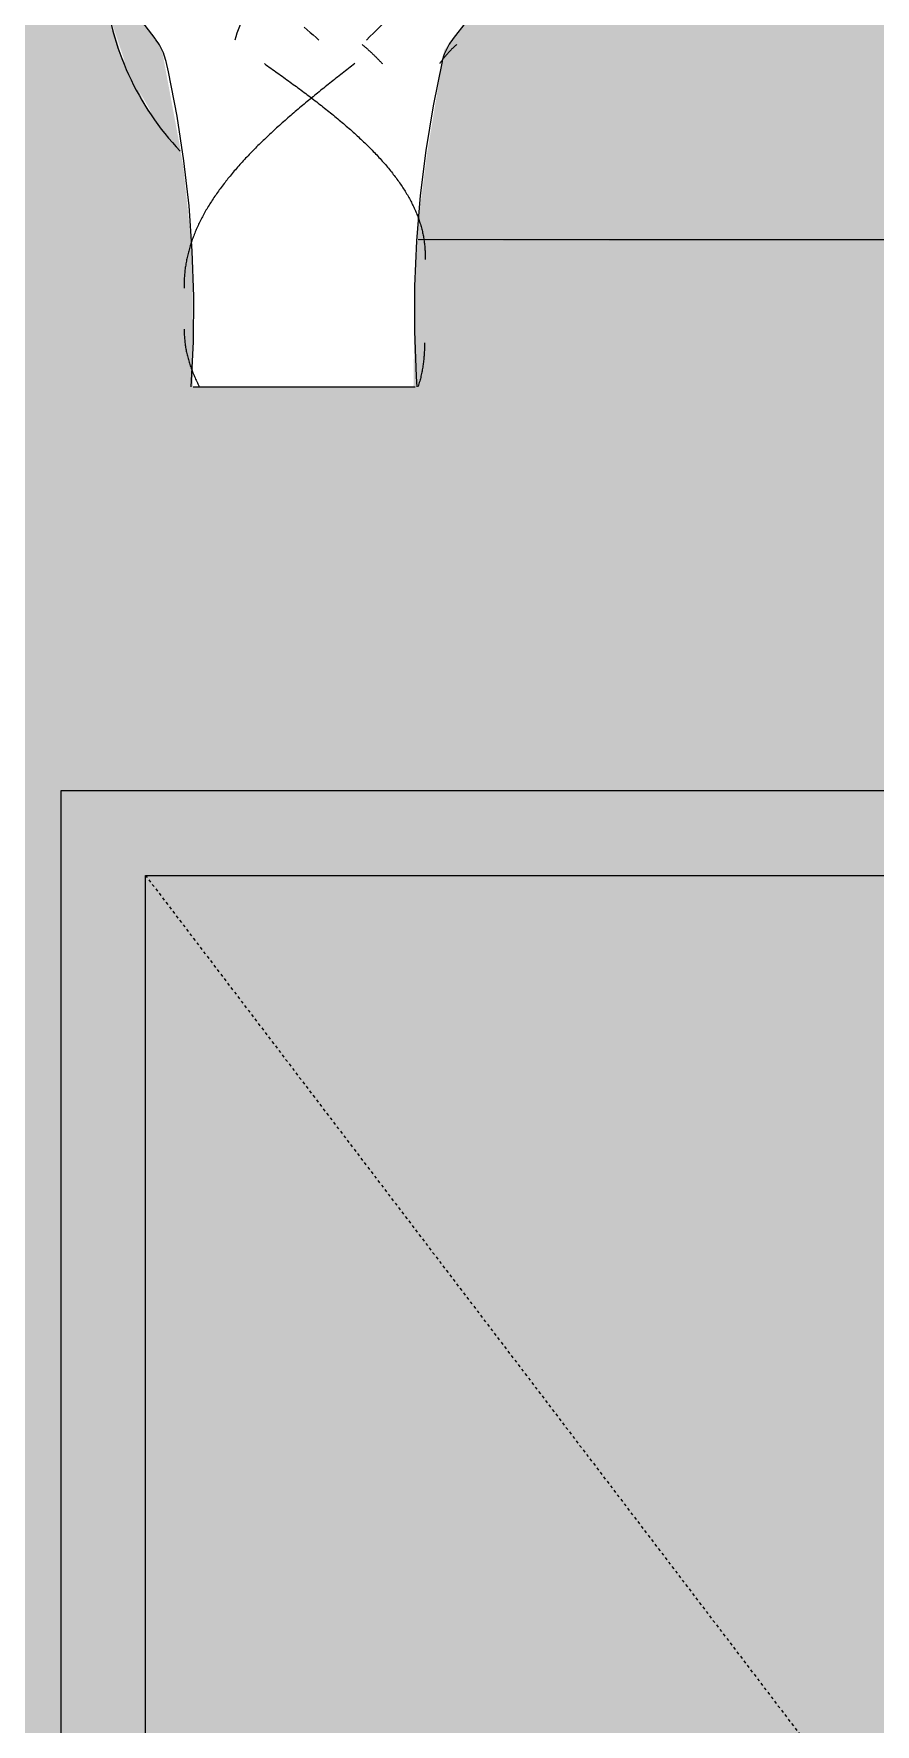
# Model space of a CAD drawing. Header units: inches. Extents: x -55396 to -733, y -290 to 853.
# Drawn here: x -25799.8 to -25770, y 53.9 to 113.8 of the extents above; entities that cross this region are included whole.
import ezdxf

# ---------------------------------------------------------------- set-up
doc = ezdxf.new("R2010")
doc.units = ezdxf.units.IN
doc.header["$MEASUREMENT"] = 0
doc.linetypes.add('Dash 1_16_', pattern=[0.125, 0.0625, -0.0625])
for name, color, linetype, lineweight in [('A-DOOR', 31, 'Continuous', 9), ('A-DOOR-FRAM', 31, 'Continuous', 9), ('I-WALL', 2, 'Continuous', 9), ('M-HVAC-DUCT', 70, 'Continuous', 9), ('Q-SPCQ', 91, 'Continuous', 9)]:
    doc.layers.add(name, color=color, linetype=linetype, lineweight=lineweight)

# ---------------------------------------------------------------- blocks, each defined once
blk = doc.blocks.new('Single-Flush - 32_ x 84_-489871-Section 13')
at = {"layer": 'A-DOOR'}
blk.add_hatch(color=256, dxfattribs=at).paths.add_polyline_path([(-25777.32, 36), (-25763.89, 36), (-25763.89, 84), (-25795.89, 84), (-25795.89, 36)], flags=0)
at = {"layer": 'A-DOOR-FRAM'}
blk.add_hatch(color=256, dxfattribs=at).paths.add_polyline_path([(-25760.89, 36), (-25760.89, 87), (-25798.89, 87), (-25798.89, 36), (-25795.89, 36), (-25795.89, 84), (-25763.89, 84), (-25763.89, 36), (-25762.176, 36)], flags=0)
at = {"layer": 'A-DOOR', "linetype": 'Dash 1_16_'}
for p in [(-25795.89, 84), (-25768.462, 36)]:
    blk.add_line(p, (-25763.89, 42), dxfattribs=at)
at = {"layer": 'A-DOOR-FRAM'}
for p, q in [((-25760.89, 87), (-25798.89, 87)), ((-25798.89, 87), (-25798.89, 36)), ((-25760.89, 36), (-25760.89, 87)), ((-25795.89, 36), (-25795.89, 84)), ((-25795.89, 84), (-25763.89, 84)), ((-25763.89, 84), (-25763.89, 36))]:
    blk.add_line(p, q, dxfattribs=at)
blk = doc.blocks.new('FP_30-Section 13')
at = {"layer": 'Q-SPCQ'}
for p, q in [((-25791.674, 112.774), (-25791.617, 112.734)), ((-25791.617, 112.734), (-25791.559, 112.693)), ((-25791.559, 112.693), (-25791.502, 112.652)), ((-25791.502, 112.652), (-25791.445, 112.612)), ((-25791.445, 112.612), (-25791.388, 112.571)), ((-25791.388, 112.571), (-25791.33, 112.53)), ((-25791.33, 112.53), (-25791.273, 112.489)), ((-25791.273, 112.489), (-25791.216, 112.448)), ((-25791.216, 112.448), (-25791.159, 112.408)), ((-25791.159, 112.408), (-25791.103, 112.367)), ((-25791.103, 112.367), (-25791.046, 112.326)), ((-25791.046, 112.326), (-25790.989, 112.285)), ((-25790.989, 112.285), (-25790.933, 112.244)), ((-25790.933, 112.244), (-25790.876, 112.204)), ((-25790.876, 112.204), (-25790.82, 112.163)), ((-25790.82, 112.163), (-25790.764, 112.122)), ((-25790.764, 112.122), (-25790.708, 112.081)), ((-25790.708, 112.081), (-25790.652, 112.04)), ((-25790.652, 112.04), (-25790.596, 111.999)), ((-25790.596, 111.999), (-25790.541, 111.958)), ((-25790.541, 111.958), (-25790.485, 111.918)), ((-25790.485, 111.918), (-25790.43, 111.877)), ((-25790.43, 111.877), (-25790.375, 111.836)), ((-25790.375, 111.836), (-25790.32, 111.795)), ((-25790.32, 111.795), (-25790.265, 111.754)), ((-25790.84, 110.85), (-25790.891, 110.805)), ((-25790.789, 110.894), (-25790.84, 110.85)), ((-25790.738, 110.939), (-25790.789, 110.894)), ((-25790.686, 110.983), (-25790.738, 110.939)), ((-25790.634, 111.028), (-25790.686, 110.983)), ((-25790.582, 111.072), (-25790.634, 111.028)), ((-25790.53, 111.117), (-25790.582, 111.072)), ((-25790.477, 111.161), (-25790.53, 111.117)), ((-25790.424, 111.206), (-25790.477, 111.161)), ((-25790.372, 111.25), (-25790.424, 111.206)), ((-25790.319, 111.295), (-25790.372, 111.25)), ((-25790.265, 111.339), (-25790.319, 111.295)), ((-25791.484, 110.269), (-25791.532, 110.224)), ((-25791.436, 110.314), (-25791.484, 110.269)), ((-25791.388, 110.358), (-25791.436, 110.314)), ((-25791.339, 110.403), (-25791.388, 110.358)), ((-25791.291, 110.448), (-25791.339, 110.403)), ((-25791.242, 110.493), (-25791.291, 110.448)), ((-25791.192, 110.537), (-25791.242, 110.493)), ((-25791.143, 110.582), (-25791.192, 110.537)), ((-25791.093, 110.626), (-25791.143, 110.582)), ((-25791.043, 110.671), (-25791.093, 110.626)), ((-25790.993, 110.716), (-25791.043, 110.671)), ((-25790.942, 110.76), (-25790.993, 110.716)), ((-25790.891, 110.805), (-25790.942, 110.76)), ((-25792.081, 109.687), (-25792.124, 109.643)), ((-25792.037, 109.732), (-25792.081, 109.687)), ((-25791.992, 109.777), (-25792.037, 109.732)), ((-25791.948, 109.822), (-25791.992, 109.777)), ((-25791.903, 109.866), (-25791.948, 109.822)), ((-25791.857, 109.911), (-25791.903, 109.866)), ((-25791.812, 109.956), (-25791.857, 109.911)), ((-25791.766, 110.001), (-25791.812, 109.956)), ((-25791.719, 110.046), (-25791.766, 110.001)), ((-25791.673, 110.09), (-25791.719, 110.046)), ((-25791.626, 110.135), (-25791.673, 110.09)), ((-25791.579, 110.18), (-25791.626, 110.135)), ((-25791.532, 110.224), (-25791.579, 110.18)), ((-25792.662, 109.059), (-25792.701, 109.015)), ((-25792.623, 109.104), (-25792.662, 109.059)), ((-25792.583, 109.149), (-25792.623, 109.104)), ((-25792.543, 109.194), (-25792.583, 109.149)), ((-25792.503, 109.239), (-25792.543, 109.194)), ((-25792.462, 109.284), (-25792.503, 109.239)), ((-25792.421, 109.329), (-25792.462, 109.284)), ((-25792.38, 109.374), (-25792.421, 109.329)), ((-25792.338, 109.418), (-25792.38, 109.374)), ((-25792.296, 109.463), (-25792.338, 109.418)), ((-25792.254, 109.508), (-25792.296, 109.463)), ((-25792.211, 109.553), (-25792.254, 109.508)), ((-25792.168, 109.598), (-25792.211, 109.553)), ((-25792.124, 109.643), (-25792.168, 109.598)), ((-25793.139, 108.475), (-25793.174, 108.43)), ((-25793.105, 108.52), (-25793.139, 108.475)), ((-25793.07, 108.565), (-25793.105, 108.52)), ((-25793.035, 108.61), (-25793.07, 108.565)), ((-25792.999, 108.655), (-25793.035, 108.61)), ((-25792.964, 108.7), (-25792.999, 108.655)), ((-25792.927, 108.745), (-25792.964, 108.7)), ((-25792.89, 108.79), (-25792.927, 108.745)), ((-25792.853, 108.835), (-25792.89, 108.79)), ((-25792.816, 108.88), (-25792.853, 108.835)), ((-25792.778, 108.925), (-25792.816, 108.88)), ((-25792.74, 108.97), (-25792.778, 108.925)), ((-25792.701, 109.015), (-25792.74, 108.97)), ((-25793.551, 107.89), (-25793.58, 107.845)), ((-25793.522, 107.935), (-25793.551, 107.89)), ((-25793.492, 107.98), (-25793.522, 107.935)), ((-25793.462, 108.025), (-25793.492, 107.98)), ((-25793.432, 108.07), (-25793.462, 108.025)), ((-25793.401, 108.115), (-25793.432, 108.07)), ((-25793.369, 108.16), (-25793.401, 108.115)), ((-25793.338, 108.205), (-25793.369, 108.16)), ((-25793.306, 108.25), (-25793.338, 108.205)), ((-25793.273, 108.295), (-25793.306, 108.25)), ((-25793.24, 108.34), (-25793.273, 108.295)), ((-25793.207, 108.385), (-25793.24, 108.34)), ((-25793.174, 108.43), (-25793.207, 108.385)), ((-25793.916, 107.259), (-25793.939, 107.214)), ((-25793.893, 107.304), (-25793.916, 107.259)), ((-25793.869, 107.349), (-25793.893, 107.304)), ((-25793.845, 107.394), (-25793.869, 107.349)), ((-25793.82, 107.439), (-25793.845, 107.394)), ((-25793.795, 107.484), (-25793.82, 107.439)), ((-25793.77, 107.53), (-25793.795, 107.484)), ((-25793.744, 107.575), (-25793.77, 107.53)), ((-25793.718, 107.62), (-25793.744, 107.575)), ((-25793.691, 107.665), (-25793.718, 107.62)), ((-25793.664, 107.71), (-25793.691, 107.665)), ((-25793.636, 107.755), (-25793.664, 107.71)), ((-25793.608, 107.8), (-25793.636, 107.755)), ((-25793.58, 107.845), (-25793.608, 107.8)), ((-25794.18, 106.672), (-25794.197, 106.627)), ((-25794.162, 106.717), (-25794.18, 106.672)), ((-25794.144, 106.762), (-25794.162, 106.717)), ((-25794.126, 106.808), (-25794.144, 106.762)), ((-25794.107, 106.853), (-25794.126, 106.808)), ((-25794.087, 106.898), (-25794.107, 106.853)), ((-25794.068, 106.943), (-25794.087, 106.898)), ((-25794.047, 106.988), (-25794.068, 106.943)), ((-25794.026, 107.033), (-25794.047, 106.988)), ((-25794.005, 107.078), (-25794.026, 107.033)), ((-25793.984, 107.124), (-25794.005, 107.078)), ((-25793.962, 107.169), (-25793.984, 107.124)), ((-25793.939, 107.214), (-25793.962, 107.169)), ((-25794.37, 106.085), (-25794.381, 106.04)), ((-25794.358, 106.13), (-25794.37, 106.085)), ((-25794.345, 106.175), (-25794.358, 106.13)), ((-25794.333, 106.22), (-25794.345, 106.175)), ((-25794.319, 106.266), (-25794.333, 106.22)), ((-25794.306, 106.311), (-25794.319, 106.266)), ((-25794.292, 106.356), (-25794.306, 106.311)), ((-25794.277, 106.401), (-25794.292, 106.356)), ((-25794.262, 106.446), (-25794.277, 106.401)), ((-25794.246, 106.492), (-25794.262, 106.446)), ((-25794.231, 106.537), (-25794.246, 106.492)), ((-25794.214, 106.582), (-25794.231, 106.537)), ((-25794.197, 106.627), (-25794.214, 106.582)), ((-25794.483, 105.497), (-25794.489, 105.452)), ((-25794.477, 105.542), (-25794.483, 105.497)), ((-25794.471, 105.587), (-25794.477, 105.542)), ((-25794.464, 105.633), (-25794.471, 105.587)), ((-25794.456, 105.678), (-25794.464, 105.633)), ((-25794.449, 105.723), (-25794.456, 105.678)), ((-25794.44, 105.768), (-25794.449, 105.723)), ((-25794.432, 105.814), (-25794.44, 105.768)), ((-25794.422, 105.859), (-25794.432, 105.814)), ((-25794.413, 105.904), (-25794.422, 105.859)), ((-25794.403, 105.949), (-25794.413, 105.904)), ((-25794.392, 105.994), (-25794.403, 105.949)), ((-25794.381, 106.04), (-25794.392, 105.994)), ((-25794.52, 104.999), (-25794.521, 104.954)), ((-25794.521, 104.954), (-25794.521, 104.909)), ((-25794.521, 104.909), (-25794.521, 104.864)), ((-25794.521, 104.864), (-25794.52, 104.818)), ((-25794.519, 105.045), (-25794.52, 104.999)), ((-25794.518, 105.09), (-25794.519, 105.045)), ((-25794.516, 105.135), (-25794.518, 105.09)), ((-25794.513, 105.18), (-25794.516, 105.135)), ((-25794.51, 105.226), (-25794.513, 105.18)), ((-25794.507, 105.271), (-25794.51, 105.226)), ((-25794.503, 105.316), (-25794.507, 105.271)), ((-25794.499, 105.361), (-25794.503, 105.316)), ((-25794.494, 105.407), (-25794.499, 105.361)), ((-25794.489, 105.452), (-25794.494, 105.407)), ((-25794.517, 103.36), (-25794.517, 103.317)), ((-25794.517, 103.317), (-25794.517, 103.274)), ((-25794.517, 103.274), (-25794.516, 103.231)), ((-25794.516, 103.231), (-25794.514, 103.188)), ((-25794.514, 103.188), (-25794.512, 103.144)), ((-25794.512, 103.144), (-25794.51, 103.101)), ((-25794.51, 103.101), (-25794.507, 103.058)), ((-25794.507, 103.058), (-25794.503, 103.015)), ((-25794.503, 103.015), (-25794.499, 102.972)), ((-25794.499, 102.972), (-25794.495, 102.929)), ((-25794.495, 102.929), (-25794.49, 102.886)), ((-25794.49, 102.886), (-25794.484, 102.843)), ((-25794.484, 102.843), (-25794.478, 102.8)), ((-25794.478, 102.8), (-25794.472, 102.756)), ((-25794.472, 102.756), (-25794.465, 102.713)), ((-25794.465, 102.713), (-25794.458, 102.67)), ((-25794.458, 102.67), (-25794.45, 102.627)), ((-25794.45, 102.627), (-25794.441, 102.584)), ((-25794.441, 102.584), (-25794.432, 102.541)), ((-25794.432, 102.541), (-25794.423, 102.498)), ((-25794.423, 102.498), (-25794.413, 102.455)), ((-25794.413, 102.455), (-25794.402, 102.412)), ((-25794.402, 102.412), (-25794.391, 102.369)), ((-25794.391, 102.369), (-25794.38, 102.326)), ((-25794.38, 102.326), (-25794.368, 102.282)), ((-25794.368, 102.282), (-25794.356, 102.239)), ((-25794.356, 102.239), (-25794.343, 102.196)), ((-25794.343, 102.196), (-25794.33, 102.153)), ((-25794.33, 102.153), (-25794.316, 102.11)), ((-25794.316, 102.11), (-25794.301, 102.067)), ((-25794.301, 102.067), (-25794.287, 102.024)), ((-25794.287, 102.024), (-25794.271, 101.981)), ((-25794.271, 101.981), (-25794.255, 101.938)), ((-25794.255, 101.938), (-25794.239, 101.895)), ((-25794.239, 101.895), (-25794.222, 101.852)), ((-25794.222, 101.852), (-25794.205, 101.809)), ((-25794.205, 101.809), (-25794.187, 101.766)), ((-25794.187, 101.766), (-25794.169, 101.723)), ((-25794.169, 101.723), (-25794.15, 101.68)), ((-25794.15, 101.68), (-25794.131, 101.637)), ((-25794.131, 101.637), (-25794.112, 101.593)), ((-25794.112, 101.593), (-25794.092, 101.55)), ((-25794.092, 101.55), (-25794.071, 101.507)), ((-25794.071, 101.507), (-25794.05, 101.464)), ((-25794.05, 101.464), (-25794.028, 101.421)), ((-25794.028, 101.421), (-25794.006, 101.378)), ((-25794.006, 101.378), (-25793.984, 101.335))]:
    blk.add_line(p, q, dxfattribs=at)
at = {"layer": 'Q-SPCQ', "flags": 128}
blk.add_lwpolyline([(-25794.265, 101.312), (-25794.189, 102.917), (-25794.177, 104.523), (-25794.23, 106.128), (-25794.346, 107.73), (-25794.527, 109.325), (-25794.771, 110.913), (-25795.078, 112.489), (-25795.158, 112.849)], dxfattribs=at)
blk = doc.blocks.new('FP_31-Section 13')
at = {"layer": 'Q-SPCQ'}
for p, q in [((-25788.582, 112.688), (-25788.637, 112.644)), ((-25788.527, 112.731), (-25788.582, 112.688)), ((-25788.471, 112.774), (-25788.527, 112.731)), ((-25789.354, 112.08), (-25789.408, 112.037)), ((-25789.299, 112.124), (-25789.354, 112.08)), ((-25789.244, 112.167), (-25789.299, 112.124)), ((-25789.19, 112.21), (-25789.244, 112.167)), ((-25789.135, 112.254), (-25789.19, 112.21)), ((-25789.08, 112.297), (-25789.135, 112.254)), ((-25789.025, 112.341), (-25789.08, 112.297)), ((-25788.969, 112.384), (-25789.025, 112.341)), ((-25788.914, 112.428), (-25788.969, 112.384)), ((-25788.859, 112.471), (-25788.914, 112.428)), ((-25788.804, 112.514), (-25788.859, 112.471)), ((-25788.748, 112.558), (-25788.804, 112.514)), ((-25788.693, 112.601), (-25788.748, 112.558)), ((-25788.637, 112.644), (-25788.693, 112.601)), ((-25790.265, 111.754), (-25790.209, 111.711)), ((-25790.209, 111.711), (-25790.152, 111.669)), ((-25790.107, 111.47), (-25790.16, 111.427)), ((-25790.152, 111.669), (-25790.096, 111.627)), ((-25790.054, 111.514), (-25790.107, 111.47)), ((-25790.096, 111.627), (-25790.04, 111.584)), ((-25790.001, 111.558), (-25790.054, 111.514)), ((-25790.04, 111.584), (-25789.984, 111.542)), ((-25789.948, 111.601), (-25790.001, 111.558)), ((-25789.984, 111.542), (-25789.929, 111.499)), ((-25789.895, 111.645), (-25789.948, 111.601)), ((-25789.929, 111.499), (-25789.873, 111.457)), ((-25789.841, 111.688), (-25789.895, 111.645)), ((-25789.873, 111.457), (-25789.818, 111.414)), ((-25789.788, 111.732), (-25789.841, 111.688)), ((-25789.734, 111.775), (-25789.788, 111.732)), ((-25789.68, 111.819), (-25789.734, 111.775)), ((-25789.626, 111.863), (-25789.68, 111.819)), ((-25789.572, 111.906), (-25789.626, 111.863)), ((-25789.517, 111.95), (-25789.572, 111.906)), ((-25789.463, 111.993), (-25789.517, 111.95)), ((-25789.408, 112.037), (-25789.463, 111.993)), ((-25790.213, 111.383), (-25790.265, 111.339)), ((-25790.16, 111.427), (-25790.213, 111.383)), ((-25789.818, 111.414), (-25789.763, 111.372)), ((-25789.763, 111.372), (-25789.709, 111.329)), ((-25789.709, 111.329), (-25789.654, 111.286)), ((-25789.654, 111.286), (-25789.6, 111.244)), ((-25789.6, 111.244), (-25789.546, 111.201)), ((-25789.546, 111.201), (-25789.492, 111.159)), ((-25789.492, 111.159), (-25789.439, 111.116)), ((-25789.439, 111.116), (-25789.386, 111.074)), ((-25789.386, 111.074), (-25789.333, 111.031)), ((-25789.333, 111.031), (-25789.281, 110.989)), ((-25789.281, 110.989), (-25789.228, 110.946)), ((-25789.228, 110.946), (-25789.176, 110.903)), ((-25789.176, 110.903), (-25789.125, 110.861)), ((-25789.125, 110.861), (-25789.073, 110.818)), ((-25789.073, 110.818), (-25789.022, 110.775)), ((-25789.022, 110.775), (-25788.971, 110.733)), ((-25788.971, 110.733), (-25788.921, 110.69)), ((-25788.921, 110.69), (-25788.871, 110.647)), ((-25788.871, 110.647), (-25788.821, 110.605)), ((-25788.821, 110.605), (-25788.772, 110.562)), ((-25788.772, 110.562), (-25788.722, 110.519)), ((-25788.722, 110.519), (-25788.674, 110.477)), ((-25788.674, 110.477), (-25788.625, 110.434)), ((-25788.625, 110.434), (-25788.577, 110.391)), ((-25788.577, 110.391), (-25788.529, 110.349)), ((-25788.529, 110.349), (-25788.482, 110.306)), ((-25788.482, 110.306), (-25788.435, 110.263)), ((-25788.435, 110.263), (-25788.388, 110.22)), ((-25788.388, 110.22), (-25788.342, 110.178)), ((-25788.342, 110.178), (-25788.296, 110.135)), ((-25788.296, 110.135), (-25788.25, 110.092)), ((-25788.25, 110.092), (-25788.205, 110.049)), ((-25788.205, 110.049), (-25788.16, 110.007)), ((-25788.16, 110.007), (-25788.115, 109.964)), ((-25788.115, 109.964), (-25788.071, 109.921)), ((-25788.071, 109.921), (-25788.027, 109.878)), ((-25788.027, 109.878), (-25787.984, 109.836)), ((-25787.984, 109.836), (-25787.941, 109.793)), ((-25787.941, 109.793), (-25787.899, 109.75)), ((-25787.899, 109.75), (-25787.856, 109.707)), ((-25787.856, 109.707), (-25787.815, 109.664)), ((-25787.815, 109.664), (-25787.773, 109.621)), ((-25787.773, 109.621), (-25787.733, 109.579)), ((-25787.733, 109.579), (-25787.692, 109.536)), ((-25787.692, 109.536), (-25787.652, 109.493)), ((-25787.652, 109.493), (-25787.612, 109.45)), ((-25787.612, 109.45), (-25787.573, 109.407)), ((-25787.573, 109.407), (-25787.534, 109.364)), ((-25787.534, 109.364), (-25787.496, 109.321)), ((-25787.496, 109.321), (-25787.458, 109.279)), ((-25787.458, 109.279), (-25787.42, 109.236)), ((-25787.42, 109.236), (-25787.383, 109.193)), ((-25787.383, 109.193), (-25787.347, 109.15)), ((-25787.347, 109.15), (-25787.31, 109.107)), ((-25787.31, 109.107), (-25787.275, 109.064)), ((-25787.275, 109.064), (-25787.239, 109.021)), ((-25787.239, 109.021), (-25787.205, 108.978)), ((-25787.205, 108.978), (-25787.17, 108.935)), ((-25787.17, 108.935), (-25787.136, 108.892)), ((-25787.136, 108.892), (-25787.103, 108.849)), ((-25787.103, 108.849), (-25787.07, 108.806)), ((-25787.07, 108.806), (-25787.037, 108.764)), ((-25787.037, 108.764), (-25787.005, 108.721)), ((-25787.005, 108.721), (-25786.973, 108.678)), ((-25786.973, 108.678), (-25786.942, 108.635)), ((-25786.942, 108.635), (-25786.911, 108.592)), ((-25786.911, 108.592), (-25786.881, 108.549)), ((-25786.881, 108.549), (-25786.851, 108.506)), ((-25786.851, 108.506), (-25786.822, 108.463)), ((-25786.822, 108.463), (-25786.793, 108.42)), ((-25786.793, 108.42), (-25786.765, 108.377)), ((-25786.765, 108.377), (-25786.737, 108.334)), ((-25786.737, 108.334), (-25786.71, 108.291)), ((-25786.71, 108.291), (-25786.683, 108.248)), ((-25786.683, 108.248), (-25786.656, 108.205)), ((-25786.656, 108.205), (-25786.631, 108.162)), ((-25786.631, 108.162), (-25786.605, 108.119)), ((-25786.605, 108.119), (-25786.58, 108.076)), ((-25786.58, 108.076), (-25786.556, 108.033)), ((-25786.556, 108.033), (-25786.532, 107.989)), ((-25786.532, 107.989), (-25786.508, 107.946)), ((-25786.508, 107.946), (-25786.485, 107.903)), ((-25786.485, 107.903), (-25786.463, 107.86)), ((-25786.463, 107.86), (-25786.441, 107.817)), ((-25786.441, 107.817), (-25786.419, 107.774)), ((-25786.419, 107.774), (-25786.398, 107.731)), ((-25786.398, 107.731), (-25786.378, 107.688)), ((-25786.378, 107.688), (-25786.358, 107.645)), ((-25786.358, 107.645), (-25786.338, 107.602)), ((-25786.338, 107.602), (-25786.319, 107.559)), ((-25786.319, 107.559), (-25786.301, 107.516)), ((-25786.301, 107.516), (-25786.283, 107.473)), ((-25786.283, 107.473), (-25786.265, 107.429)), ((-25786.265, 107.429), (-25786.249, 107.386)), ((-25786.249, 107.386), (-25786.232, 107.343)), ((-25786.232, 107.343), (-25786.216, 107.3)), ((-25786.216, 107.3), (-25786.201, 107.257)), ((-25786.201, 107.257), (-25786.186, 107.214)), ((-25786.186, 107.214), (-25786.171, 107.171)), ((-25786.171, 107.171), (-25786.157, 107.128)), ((-25786.157, 107.128), (-25786.144, 107.084)), ((-25786.144, 107.084), (-25786.131, 107.041)), ((-25786.131, 107.041), (-25786.119, 106.998)), ((-25786.119, 106.998), (-25786.107, 106.955)), ((-25786.107, 106.955), (-25786.095, 106.912)), ((-25786.095, 106.912), (-25786.085, 106.869)), ((-25786.085, 106.869), (-25786.074, 106.826)), ((-25786.074, 106.826), (-25786.064, 106.782)), ((-25786.064, 106.782), (-25786.055, 106.739)), ((-25786.055, 106.739), (-25786.046, 106.696)), ((-25786.046, 106.696), (-25786.038, 106.653)), ((-25786.038, 106.653), (-25786.03, 106.61)), ((-25786.03, 106.61), (-25786.023, 106.567)), ((-25786.023, 106.567), (-25786.016, 106.523)), ((-25786.016, 106.523), (-25786.01, 106.48)), ((-25786.01, 106.48), (-25786.004, 106.437)), ((-25786.004, 106.437), (-25785.999, 106.394)), ((-25785.999, 106.394), (-25785.994, 106.351)), ((-25785.994, 106.351), (-25785.99, 106.307)), ((-25785.99, 106.307), (-25785.986, 106.264)), ((-25785.986, 106.264), (-25785.983, 106.221)), ((-25785.983, 106.221), (-25785.98, 106.178)), ((-25785.98, 106.178), (-25785.978, 106.135)), ((-25785.978, 106.135), (-25785.976, 106.091)), ((-25785.976, 106.091), (-25785.975, 106.048)), ((-25785.976, 105.875), (-25785.977, 105.832)), ((-25785.975, 105.919), (-25785.976, 105.875)), ((-25785.975, 106.048), (-25785.975, 106.005)), ((-25785.975, 106.005), (-25785.974, 105.962)), ((-25785.974, 105.962), (-25785.975, 105.919)), ((-25786.009, 102.466), (-25786.012, 102.421)), ((-25786.006, 102.511), (-25786.009, 102.466)), ((-25786.004, 102.557), (-25786.006, 102.511)), ((-25786.003, 102.602), (-25786.004, 102.557)), ((-25786.001, 102.647), (-25786.003, 102.602)), ((-25786.002, 102.873), (-25786.001, 102.828)), ((-25786.001, 102.828), (-25786, 102.783)), ((-25786, 102.738), (-25786.001, 102.692)), ((-25786.001, 102.692), (-25786.001, 102.647)), ((-25786, 102.783), (-25786, 102.738)), ((-25786.084, 101.878), (-25786.093, 101.833)), ((-25786.075, 101.923), (-25786.084, 101.878)), ((-25786.067, 101.968), (-25786.075, 101.923)), ((-25786.06, 102.014), (-25786.067, 101.968)), ((-25786.053, 102.059), (-25786.06, 102.014)), ((-25786.046, 102.104), (-25786.053, 102.059)), ((-25786.04, 102.149), (-25786.046, 102.104)), ((-25786.034, 102.194), (-25786.04, 102.149)), ((-25786.029, 102.24), (-25786.034, 102.194)), ((-25786.024, 102.285), (-25786.029, 102.24)), ((-25786.019, 102.33), (-25786.024, 102.285)), ((-25786.016, 102.375), (-25786.019, 102.33)), ((-25786.012, 102.421), (-25786.016, 102.375)), ((-25786.207, 101.38), (-25786.221, 101.335)), ((-25786.194, 101.426), (-25786.207, 101.38)), ((-25786.181, 101.471), (-25786.194, 101.426)), ((-25786.168, 101.516), (-25786.181, 101.471)), ((-25786.156, 101.561), (-25786.168, 101.516)), ((-25786.144, 101.606), (-25786.156, 101.561)), ((-25786.133, 101.652), (-25786.144, 101.606)), ((-25786.122, 101.697), (-25786.133, 101.652)), ((-25786.112, 101.742), (-25786.122, 101.697)), ((-25786.102, 101.787), (-25786.112, 101.742)), ((-25786.093, 101.833), (-25786.102, 101.787))]:
    blk.add_line(p, q, dxfattribs=at)
at = {"layer": 'Q-SPCQ', "flags": 128}
blk.add_lwpolyline([(-25785.373, 112.849), (-25785.695, 111.275), (-25785.953, 109.69), (-25786.148, 108.096), (-25786.28, 106.496), (-25786.347, 104.891), (-25786.35, 103.285), (-25786.288, 101.68), (-25786.265, 101.312)], dxfattribs=at)
blk = doc.blocks.new('FP_32-Section 13')
at = {"layer": 'Q-SPCQ'}
for p, q in [((-25799.497, 119.68), (-25799.435, 119.539)), ((-25799.435, 119.539), (-25799.37, 119.399)), ((-25799.37, 119.399), (-25799.302, 119.259)), ((-25795.736, 119.722), (-25795.586, 119.634)), ((-25795.586, 119.634), (-25795.399, 119.525)), ((-25795.399, 119.525), (-25795.212, 119.416)), ((-25795.212, 119.416), (-25795.025, 119.308)), ((-25795.025, 119.308), (-25794.838, 119.2)), ((-25794.838, 119.2), (-25794.65, 119.092)), ((-25794.65, 119.092), (-25794.463, 118.984)), ((-25794.463, 118.984), (-25794.275, 118.877)), ((-25794.275, 118.877), (-25794.088, 118.769)), ((-25794.088, 118.769), (-25793.901, 118.662)), ((-25793.901, 118.662), (-25793.715, 118.555)), ((-25793.715, 118.555), (-25793.529, 118.448)), ((-25793.529, 118.448), (-25793.344, 118.342)), ((-25793.344, 118.342), (-25793.16, 118.236)), ((-25793.16, 118.236), (-25792.977, 118.129)), ((-25792.977, 118.129), (-25792.795, 118.024)), ((-25792.795, 118.024), (-25792.614, 117.918)), ((-25792.614, 117.918), (-25792.434, 117.812)), ((-25792.434, 117.812), (-25792.256, 117.707)), ((-25792.256, 117.707), (-25792.079, 117.602)), ((-25792.079, 117.602), (-25791.904, 117.497)), ((-25791.904, 117.497), (-25791.731, 117.393)), ((-25791.731, 117.393), (-25791.559, 117.289)), ((-25791.559, 117.289), (-25791.389, 117.184)), ((-25791.389, 117.184), (-25791.222, 117.081)), ((-25791.222, 117.081), (-25791.056, 116.977)), ((-25791.056, 116.977), (-25790.893, 116.874)), ((-25790.893, 116.874), (-25790.733, 116.77)), ((-25790.645, 116.898), (-25790.766, 116.766)), ((-25790.521, 117.03), (-25790.645, 116.898)), ((-25790.394, 117.162), (-25790.521, 117.03)), ((-25790.265, 117.295), (-25790.394, 117.162)), ((-25791.22, 116.244), (-25791.326, 116.114)), ((-25791.111, 116.374), (-25791.22, 116.244)), ((-25790.999, 116.504), (-25791.111, 116.374)), ((-25790.884, 116.635), (-25790.999, 116.504)), ((-25790.766, 116.766), (-25790.884, 116.635)), ((-25790.733, 116.77), (-25790.574, 116.667)), ((-25790.574, 116.667), (-25790.418, 116.565)), ((-25790.418, 116.565), (-25790.265, 116.462)), ((-25791.624, 115.727), (-25791.717, 115.599)), ((-25791.528, 115.856), (-25791.624, 115.727)), ((-25791.429, 115.985), (-25791.528, 115.856)), ((-25791.326, 116.114), (-25791.429, 115.985)), ((-25792.055, 115.091), (-25792.131, 114.965)), ((-25791.976, 115.217), (-25792.055, 115.091)), ((-25791.893, 115.344), (-25791.976, 115.217)), ((-25791.807, 115.472), (-25791.893, 115.344)), ((-25791.717, 115.599), (-25791.807, 115.472)), ((-25792.398, 114.465), (-25792.456, 114.341)), ((-25792.336, 114.589), (-25792.398, 114.465)), ((-25792.271, 114.714), (-25792.336, 114.589)), ((-25792.203, 114.839), (-25792.271, 114.714)), ((-25792.131, 114.965), (-25792.203, 114.839)), ((-25792.65, 113.85), (-25792.689, 113.728)), ((-25792.607, 113.972), (-25792.65, 113.85)), ((-25792.56, 114.095), (-25792.607, 113.972)), ((-25792.51, 114.218), (-25792.56, 114.095)), ((-25792.456, 114.341), (-25792.51, 114.218)), ((-25792.689, 113.728), (-25792.724, 113.607))]:
    blk.add_line(p, q, dxfattribs=at)
at = {"layer": 'Q-SPCQ', "flags": 128}
blk.add_lwpolyline([(-25795.55, 113.662), (-25796.378, 114.735), (-25797.162, 115.84), (-25797.901, 116.975), (-25798.594, 118.139), (-25799.241, 119.33), (-25799.578, 120)], dxfattribs=at)
blk = doc.blocks.new('FP_33-Section 13')
at = {"layer": 'Q-SPCQ'}
for p, q in [((-25782.049, 119.259), (-25782.178, 119.12)), ((-25781.921, 119.399), (-25782.049, 119.259)), ((-25781.796, 119.539), (-25781.921, 119.399)), ((-25781.839, 119.634), (-25781.815, 119.526)), ((-25781.815, 119.526), (-25781.795, 119.417)), ((-25781.672, 119.68), (-25781.796, 119.539)), ((-25781.795, 119.417), (-25781.779, 119.309)), ((-25781.779, 119.309), (-25781.769, 119.201)), ((-25782.576, 118.704), (-25782.712, 118.566)), ((-25782.442, 118.842), (-25782.576, 118.704)), ((-25782.309, 118.981), (-25782.442, 118.842)), ((-25782.178, 119.12), (-25782.309, 118.981)), ((-25781.786, 118.664), (-25781.803, 118.557)), ((-25781.773, 118.771), (-25781.786, 118.664)), ((-25781.765, 118.878), (-25781.773, 118.771)), ((-25781.769, 119.201), (-25781.763, 119.093)), ((-25781.762, 118.986), (-25781.765, 118.878)), ((-25781.763, 119.093), (-25781.762, 118.986)), ((-25783.128, 118.154), (-25783.269, 118.017)), ((-25782.988, 118.291), (-25783.128, 118.154)), ((-25782.85, 118.428), (-25782.988, 118.291)), ((-25782.712, 118.566), (-25782.85, 118.428)), ((-25781.914, 118.132), (-25781.953, 118.026)), ((-25781.88, 118.238), (-25781.914, 118.132)), ((-25781.85, 118.344), (-25781.88, 118.238)), ((-25781.824, 118.45), (-25781.85, 118.344)), ((-25781.803, 118.557), (-25781.824, 118.45)), ((-25783.843, 117.475), (-25783.988, 117.34)), ((-25783.698, 117.61), (-25783.843, 117.475)), ((-25783.554, 117.745), (-25783.698, 117.61)), ((-25783.411, 117.881), (-25783.554, 117.745)), ((-25783.269, 118.017), (-25783.411, 117.881)), ((-25782.148, 117.605), (-25782.206, 117.501)), ((-25782.093, 117.71), (-25782.148, 117.605)), ((-25782.042, 117.815), (-25782.093, 117.71)), ((-25781.996, 117.921), (-25782.042, 117.815)), ((-25781.953, 118.026), (-25781.996, 117.921)), ((-25784.427, 116.938), (-25784.574, 116.805)), ((-25784.28, 117.072), (-25784.427, 116.938)), ((-25784.134, 117.206), (-25784.28, 117.072)), ((-25783.988, 117.34), (-25784.134, 117.206)), ((-25785.163, 116.276), (-25785.31, 116.144)), ((-25785.016, 116.407), (-25785.163, 116.276)), ((-25784.868, 116.539), (-25785.016, 116.407)), ((-25784.721, 116.672), (-25784.868, 116.539)), ((-25784.574, 116.805), (-25784.721, 116.672)), ((-25785.748, 115.753), (-25785.893, 115.623)), ((-25785.603, 115.883), (-25785.748, 115.753)), ((-25785.456, 116.013), (-25785.603, 115.883)), ((-25785.31, 116.144), (-25785.456, 116.013)), ((-25786.466, 115.109), (-25786.607, 114.981)), ((-25786.324, 115.237), (-25786.466, 115.109)), ((-25786.181, 115.365), (-25786.324, 115.237)), ((-25786.038, 115.494), (-25786.181, 115.365)), ((-25785.893, 115.623), (-25786.038, 115.494)), ((-25787.157, 114.475), (-25787.291, 114.35)), ((-25787.021, 114.601), (-25787.157, 114.475)), ((-25786.884, 114.727), (-25787.021, 114.601)), ((-25786.746, 114.854), (-25786.884, 114.727)), ((-25786.607, 114.981), (-25786.746, 114.854)), ((-25790.265, 114.064), (-25790.155, 113.972)), ((-25790.155, 113.972), (-25790.047, 113.88)), ((-25790.047, 113.88), (-25789.942, 113.789)), ((-25787.809, 113.853), (-25787.934, 113.73)), ((-25787.682, 113.976), (-25787.809, 113.853)), ((-25787.554, 114.1), (-25787.682, 113.976)), ((-25787.423, 114.225), (-25787.554, 114.1)), ((-25787.291, 114.35), (-25787.423, 114.225)), ((-25789.942, 113.789), (-25789.84, 113.698)), ((-25789.84, 113.698), (-25789.742, 113.607)), ((-25787.934, 113.73), (-25788.057, 113.607))]:
    blk.add_line(p, q, dxfattribs=at)
at = {"layer": 'Q-SPCQ', "flags": 128}
blk.add_lwpolyline([(-25780.953, 120), (-25781.572, 118.795), (-25782.24, 117.616), (-25782.954, 116.465), (-25783.713, 115.343), (-25784.517, 114.252), (-25784.98, 113.662)], dxfattribs=at)
blk = doc.blocks.new('FP_34-Section 13')
at = {"layer": 'Q-SPCQ', "flags": 128}
blk.add_lwpolyline([(-25795.158, 112.849), (-25795.177, 112.926), (-25795.199, 113.003), (-25795.224, 113.079), (-25795.253, 113.154), (-25795.284, 113.228), (-25795.318, 113.3), (-25795.355, 113.371), (-25795.395, 113.44), (-25795.438, 113.508), (-25795.483, 113.574), (-25795.531, 113.638), (-25795.55, 113.662)], dxfattribs=at)
blk = doc.blocks.new('FP_35-Section 13')
at = {"layer": 'Q-SPCQ'}
for p, q in [((-25788.213, 113.45), (-25788.199, 113.439)), ((-25788.199, 113.439), (-25788.184, 113.427)), ((-25788.184, 113.427), (-25788.169, 113.415)), ((-25788.169, 113.415), (-25788.154, 113.403)), ((-25788.154, 113.403), (-25788.14, 113.391)), ((-25788.14, 113.391), (-25788.125, 113.379)), ((-25788.125, 113.379), (-25788.111, 113.367)), ((-25788.111, 113.367), (-25788.096, 113.355)), ((-25788.096, 113.355), (-25788.082, 113.343)), ((-25788.082, 113.343), (-25788.067, 113.331)), ((-25788.067, 113.331), (-25788.053, 113.318)), ((-25788.053, 113.318), (-25788.038, 113.306)), ((-25788.038, 113.306), (-25788.024, 113.293)), ((-25788.024, 113.293), (-25788.01, 113.281)), ((-25788.01, 113.281), (-25787.995, 113.268)), ((-25787.995, 113.268), (-25787.981, 113.255)), ((-25787.981, 113.255), (-25787.967, 113.242)), ((-25785.06, 113.255), (-25785.073, 113.242)), ((-25785.048, 113.268), (-25785.06, 113.255)), ((-25785.035, 113.281), (-25785.048, 113.268)), ((-25785.023, 113.293), (-25785.035, 113.281)), ((-25785.01, 113.306), (-25785.023, 113.293)), ((-25784.997, 113.318), (-25785.01, 113.306)), ((-25784.984, 113.331), (-25784.997, 113.318)), ((-25784.971, 113.343), (-25784.984, 113.331)), ((-25784.958, 113.355), (-25784.971, 113.343)), ((-25784.945, 113.367), (-25784.958, 113.355)), ((-25784.932, 113.379), (-25784.945, 113.367)), ((-25784.919, 113.391), (-25784.932, 113.379)), ((-25784.906, 113.403), (-25784.919, 113.391)), ((-25784.893, 113.415), (-25784.906, 113.403)), ((-25784.88, 113.427), (-25784.893, 113.415)), ((-25784.866, 113.439), (-25784.88, 113.427)), ((-25784.853, 113.45), (-25784.866, 113.439)), ((-25787.967, 113.242), (-25787.953, 113.23)), ((-25787.953, 113.23), (-25787.938, 113.217)), ((-25787.938, 113.217), (-25787.924, 113.204)), ((-25787.924, 113.204), (-25787.91, 113.191)), ((-25787.91, 113.191), (-25787.896, 113.177)), ((-25787.896, 113.177), (-25787.882, 113.164)), ((-25787.882, 113.164), (-25787.868, 113.151)), ((-25787.868, 113.151), (-25787.854, 113.138)), ((-25787.854, 113.138), (-25787.84, 113.124)), ((-25787.84, 113.124), (-25787.826, 113.111)), ((-25787.826, 113.111), (-25787.812, 113.097)), ((-25787.812, 113.097), (-25787.798, 113.084)), ((-25787.798, 113.084), (-25787.784, 113.07)), ((-25787.784, 113.07), (-25787.77, 113.057)), ((-25787.77, 113.057), (-25787.756, 113.043)), ((-25787.756, 113.043), (-25787.742, 113.029)), ((-25787.742, 113.029), (-25787.728, 113.015)), ((-25787.728, 113.015), (-25787.714, 113.002)), ((-25787.714, 113.002), (-25787.701, 112.988)), ((-25787.701, 112.988), (-25787.687, 112.974)), ((-25787.687, 112.974), (-25787.673, 112.96)), ((-25787.673, 112.96), (-25787.659, 112.946)), ((-25787.659, 112.946), (-25787.645, 112.932)), ((-25787.645, 112.932), (-25787.631, 112.918)), ((-25787.631, 112.918), (-25787.617, 112.903)), ((-25787.617, 112.903), (-25787.603, 112.889)), ((-25787.603, 112.889), (-25787.589, 112.875)), ((-25787.589, 112.875), (-25787.575, 112.861)), ((-25787.575, 112.861), (-25787.561, 112.846)), ((-25787.561, 112.846), (-25787.548, 112.832)), ((-25787.548, 112.832), (-25787.534, 112.818)), ((-25787.534, 112.818), (-25787.52, 112.803)), ((-25787.52, 112.803), (-25787.506, 112.789)), ((-25787.506, 112.789), (-25787.492, 112.774)), ((-25785.449, 112.789), (-25785.459, 112.774)), ((-25785.439, 112.803), (-25785.449, 112.789)), ((-25785.428, 112.818), (-25785.439, 112.803)), ((-25785.418, 112.832), (-25785.428, 112.818)), ((-25785.407, 112.846), (-25785.418, 112.832)), ((-25785.397, 112.861), (-25785.407, 112.846)), ((-25785.386, 112.875), (-25785.397, 112.861)), ((-25785.375, 112.889), (-25785.386, 112.875)), ((-25785.365, 112.903), (-25785.375, 112.889)), ((-25785.354, 112.918), (-25785.365, 112.903)), ((-25785.343, 112.932), (-25785.354, 112.918)), ((-25785.332, 112.946), (-25785.343, 112.932)), ((-25785.321, 112.96), (-25785.332, 112.946)), ((-25785.31, 112.974), (-25785.321, 112.96)), ((-25785.298, 112.988), (-25785.31, 112.974)), ((-25785.287, 113.002), (-25785.298, 112.988)), ((-25785.276, 113.015), (-25785.287, 113.002)), ((-25785.264, 113.029), (-25785.276, 113.015)), ((-25785.253, 113.043), (-25785.264, 113.029)), ((-25785.241, 113.057), (-25785.253, 113.043)), ((-25785.23, 113.07), (-25785.241, 113.057)), ((-25785.218, 113.084), (-25785.23, 113.07)), ((-25785.206, 113.097), (-25785.218, 113.084)), ((-25785.194, 113.111), (-25785.206, 113.097)), ((-25785.183, 113.124), (-25785.194, 113.111)), ((-25785.171, 113.138), (-25785.183, 113.124)), ((-25785.159, 113.151), (-25785.171, 113.138)), ((-25785.147, 113.164), (-25785.159, 113.151)), ((-25785.134, 113.177), (-25785.147, 113.164)), ((-25785.122, 113.191), (-25785.134, 113.177)), ((-25785.11, 113.204), (-25785.122, 113.191)), ((-25785.098, 113.217), (-25785.11, 113.204)), ((-25785.085, 113.23), (-25785.098, 113.217)), ((-25785.073, 113.242), (-25785.085, 113.23))]:
    blk.add_line(p, q, dxfattribs=at)
at = {"layer": 'Q-SPCQ', "flags": 128}
blk.add_lwpolyline([(-25784.98, 113.662), (-25785.029, 113.599), (-25785.076, 113.533), (-25785.119, 113.466), (-25785.16, 113.398), (-25785.198, 113.327), (-25785.234, 113.256), (-25785.266, 113.182), (-25785.295, 113.108), (-25785.322, 113.033), (-25785.345, 112.956), (-25785.366, 112.879), (-25785.373, 112.849)], dxfattribs=at)
blk = doc.blocks.new('Basketball_Backstop-Performance_Sports_Systems-3103-Ceiling_Hung - 27_-0_ to 27_-11 7_8_-V29-Section 13')
at = {"layer": 'Q-SPCQ'}
for p, q in [((-25794.204, 101.312), (-25790.265, 101.312)), ((-25790.265, 101.312), (-25786.326, 101.312))]:
    blk.add_line(p, q, dxfattribs=at)
for name in ['FP_32-Section 13', 'FP_33-Section 13', 'FP_34-Section 13', 'FP_35-Section 13', 'FP_30-Section 13', 'FP_31-Section 13']:
    blk.add_blockref(name, (0, 0), dxfattribs=at)
blk = doc.blocks.new('Round Elbow - 1_5 D-V58-Section 13')
at = {"layer": 'M-HVAC-DUCT'}
h = blk.add_hatch(color=256, dxfattribs=at)
h.paths.add_polyline_path([(-25786.026, 106.536), (-25757.39, 106.536), (-25757.39, 115.548), (-25783.613, 115.522), (-25784.007, 114.949), (-25785.296, 113.253), (-25785.91, 109.563), (-25786.206, 107.28), (-25786.263, 106.536), (-25786.086, 106.536)], flags=0)
h.paths.add_polyline_path([(-25794.64, 109.683), (-25795.313, 113.294), (-25795.881, 114.143), (-25797.089, 115.551), (-25797.293, 115.551), (-25797.171, 114.496), (-25796.494, 112.457), (-25795.496, 110.725), (-25794.655, 109.7)], flags=0)
for p, q in [((-25787.352, 126.536), (-25787.388, 126.536)), ((-25757.39, 115.543), (-25757.39, 106.536))]:
    blk.add_line(p, q, dxfattribs=at)
at = {"layer": 'M-HVAC-DUCT', "flags": 128}
blk.add_lwpolyline([(-25786.222, 106.536), (-25785.867, 106.536), (-25785.467, 106.536), (-25785.022, 106.536), (-25784.533, 106.536), (-25784, 106.536), (-25783.425, 106.536), (-25782.808, 106.536), (-25782.15, 106.536), (-25781.453, 106.536), (-25780.717, 106.536), (-25779.944, 106.536), (-25779.135, 106.536), (-25778.291, 106.536), (-25777.414, 106.536), (-25776.505, 106.536), (-25775.565, 106.536), (-25774.596, 106.536), (-25773.599, 106.536), (-25772.577, 106.536), (-25771.53, 106.536), (-25770.461, 106.536), (-25769.37, 106.536), (-25768.261, 106.536), (-25767.134, 106.536), (-25765.992, 106.536), (-25764.835, 106.536), (-25763.667, 106.536), (-25762.489, 106.536), (-25761.303, 106.536), (-25760.11, 106.536), (-25758.913, 106.536), (-25757.714, 106.536), (-25757.39, 106.536)], dxfattribs=at)
at = {"layer": 'M-HVAC-DUCT'}
blk.add_arc((-25787.39, 116.536), 10, 185.68032, 223.38208, dxfattribs=at)

msp = doc.modelspace()

# ---------------------------------------------------------------- hatches: boundary and pattern name
at = {"layer": 'I-WALL'}
h = msp.add_hatch(color=256, dxfattribs=at)
h.paths.add_polyline_path([(-25862.216, 1), (-25850.015, 1), (-25850.015, 36), (-25798.89, 36), (-25798.89, 87), (-25760.89, 87), (-25760.89, 36), (-25742.015, 36), (-25742.015, 106.536), (-25751.16, 106.536), (-25751.958, 105.042), (-25753.345, 103.409), (-25754.717, 102.283), (-25756.446, 101.359), (-25758.322, 100.79), (-25760.273, 100.598), (-25762.224, 100.79), (-25764.1, 101.359), (-25766.147, 102.545), (-25767.344, 103.527), (-25768.588, 105.042), (-25769.387, 106.536), (-25786.269, 106.483), (-25786.348, 104.503), (-25786.388, 101.312), (-25794.204, 101.312), (-25794.223, 106.007), (-25794.549, 109.124), (-25794.655, 109.7), (-25795.881, 111.309), (-25796.741, 113.078), (-25797.198, 114.585), (-25797.293, 115.551), (-25802.393, 115.472), (-25803.64, 114.312), (-25805.39, 114.312), (-25805.39, 114), (-25807.89, 114), (-25807.89, 115.551), (-25863.015, 115.529), (-25863.015, 1)], flags=0)
h.paths.add_polyline_path([(-25832.357, 135.529), (-25829.004, 135.529), (-25832.357, 141.966), (-25832.357, 135.529)], flags=0)
h.paths.add_polyline_path([(-25828.693, 135.529), (-25828.14, 135.53), (-25828.209, 135.625), (-25828.589, 135.583), (-25828.692, 135.53)], flags=0)
h.paths.add_polyline_path([(-25860.357, 135.53), (-25860.357, 144.945), (-25863.015, 144.945), (-25863.015, 135.53), (-25860.89, 135.53)], flags=0)
h.paths.add_polyline_path([(-25743.693, 135.547), (-25743.697, 144.945), (-25788.14, 144.945), (-25788.139, 135.55), (-25745.693, 135.547)], flags=0)
h.paths.add_polyline_path([(-25788.139, 135.55), (-25788.14, 135.551), (-25788.14, 144.945), (-25805.39, 144.903), (-25805.39, 135.551), (-25788.14, 135.55)], flags=0)
h.paths.add_polyline_path([(-25807.64, 137.54), (-25807.64, 142.632), (-25808.14, 141.916), (-25808.14, 137.54), (-25807.86, 137.54)], flags=0)
h.paths.add_polyline_path([(-25808.033, 135.551), (-25807.64, 135.637), (-25807.64, 137.54), (-25808.14, 137.539), (-25808.14, 135.551)], flags=0)
h.paths.add_polyline_path([(-25828.14, 137.929), (-25828.14, 144.945), (-25831.773, 144.903), (-25828.312, 138.259)], flags=0)
h.paths.add_polyline_path([(-25808.14, 142.353), (-25807.64, 143.069), (-25807.64, 144.945), (-25808.14, 144.903)], flags=0)

# ---------------------------------------------------------------- block references
at = {"layer": 'A-DOOR'}
msp.add_blockref('Single-Flush - 32_ x 84_-489871-Section 13', (0, 0), dxfattribs=at)
at = {"layer": 'M-HVAC-DUCT'}
msp.add_blockref('Round Elbow - 1_5 D-V58-Section 13', (0, 0), dxfattribs=at)
at = {"layer": 'Q-SPCQ'}
msp.add_blockref('Basketball_Backstop-Performance_Sports_Systems-3103-Ceiling_Hung - 27_-0_ to 27_-11 7_8_-V29-Section 13', (0, 0), dxfattribs=at)

doc.saveas('drawing.dxf')
